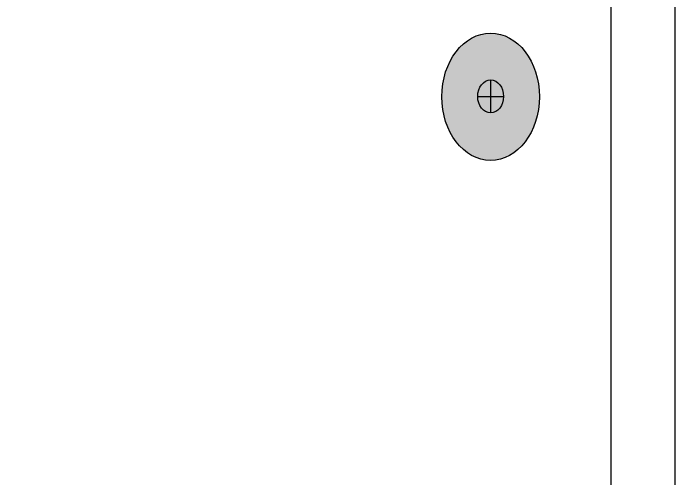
# Model space of a CAD drawing. Header units: inches. Extents: x -17.6 to 82.3, y -15.1 to 23.2.
# Drawn here: x 47.152 to 47.846, y 1.9 to 2.385 of the extents above; entities that cross this region are included whole.
import ezdxf

# ---------------------------------------------------------------- set-up
doc = ezdxf.new("R2010")
doc.units = ezdxf.units.IN
doc.header["$MEASUREMENT"] = 0
doc.layers.add('G-ANNO-TTLB', color=7, linetype='Continuous', lineweight=0)
doc.layers.add('TYVEK', color=7, linetype='Continuous', lineweight=0)

msp = doc.modelspace()

# ---------------------------------------------------------------- hatches: boundary and pattern name
at = {"layer": 'G-ANNO-TTLB', "true_color": 0xff00ff, "transparency": 33554687}
h = msp.add_hatch(color=6, dxfattribs=at)
edge = h.paths.add_edge_path()
edge.add_spline(control_points=[(77.90202, -11.06099), (77.90202, -11.06099), (37.21427, -11.06099), (37.21427, -11.06099), (37.21427, -11.06099), (37.21427, 23.06401), (37.21427, 23.06401), (37.21427, 23.06401), (77.90202, 23.06401), (77.90202, 23.06401), (77.90202, 23.06401), (77.90202, -11.06099), (77.90202, -11.06099)], knot_values=[0, 0, 0, 0, 1, 1, 1, 2, 2, 2, 3, 3, 3, 4, 4, 4, 4], degree=3, periodic=0)
edge = h.paths.add_edge_path()
edge.add_spline(control_points=[(37.33927, 22.93901), (37.33927, 22.93901), (37.33927, -10.93599), (37.33927, -10.93599), (37.33927, -10.93599), (77.77702, -10.93599), (77.77702, -10.93599), (77.77702, -10.93599), (77.77702, 22.93901), (77.77702, 22.93901), (77.77702, 22.93901), (37.33927, 22.93901), (37.33927, 22.93901)], knot_values=[0, 0, 0, 0, 1, 1, 1, 2, 2, 2, 3, 3, 3, 4, 4, 4, 4], degree=3, periodic=0)
edge.add_line((37.33927, 22.93901), (37.33927, 22.93901))
at = {"layer": 'TYVEK', "true_color": 0x003b71, "transparency": 33554687}
h = msp.add_hatch(color=156, dxfattribs=at)
h.dxf.hatch_style = 2
edge = h.paths.add_edge_path()
edge.add_ellipse((47.64947, 2.29807), major_axis=(0, 0.06638), ratio=0.766948, start_angle=0, end_angle=360)

# ---------------------------------------------------------------- linework, layer by layer
at = {"layer": 'G-ANNO-TTLB'}
for points in [[(77.90202, -11.06099), (77.90202, -11.06099), (37.21427, -11.06099), (37.21427, -11.06099), (37.21427, -11.06099), (37.21427, 23.06401), (37.21427, 23.06401), (37.21427, 23.06401), (77.90202, 23.06401), (77.90202, 23.06401), (77.90202, 23.06401), (77.90202, -11.06099), (77.90202, -11.06099)], [(37.33927, 22.93901), (37.33927, 22.93901), (37.33927, -10.93599), (37.33927, -10.93599), (37.33927, -10.93599), (77.77702, -10.93599), (77.77702, -10.93599), (77.77702, -10.93599), (77.77702, 22.93901), (77.77702, 22.93901), (77.77702, 22.93901), (37.33927, 22.93901), (37.33927, 22.93901)]]:
    msp.add_open_spline(points, degree=3, knots=[0, 0, 0, 0, 1, 1, 1, 2, 2, 2, 3, 3, 3, 4, 4, 4, 4], dxfattribs=at)
at = {"layer": 'TYVEK', "color": 2, "lineweight": 25, "true_color": 0xffff00}
msp.add_line((47.84177, -3.17811), (47.84177, 2.71581), dxfattribs=at)
at = {"layer": 'TYVEK', "color": 18, "lineweight": 25, "true_color": 0x000000}
msp.add_line((47.77498, 2.67717), (47.77498, -3.21676), dxfattribs=at)
at = {"layer": 'TYVEK', "color": 252, "lineweight": 25, "true_color": 0x848484}
for p, q in [((47.64947, 2.31561), (47.64947, 2.28135)), ((47.63596, 2.29848), (47.66298, 2.29848))]:
    msp.add_line(p, q, dxfattribs=at)
at = {"layer": 'TYVEK', "color": 18, "lineweight": 25, "true_color": 0x000000}
msp.add_ellipse((47.64947, 2.29807), major_axis=(0, 0.06638), ratio=0.766948, dxfattribs=at)
at = {"layer": 'TYVEK', "color": 252, "lineweight": 25, "true_color": 0x848484}
msp.add_ellipse((47.64947, 2.29848), major_axis=(0, 0.01713), ratio=0.788846, dxfattribs=at)

doc.saveas('drawing.dxf')
